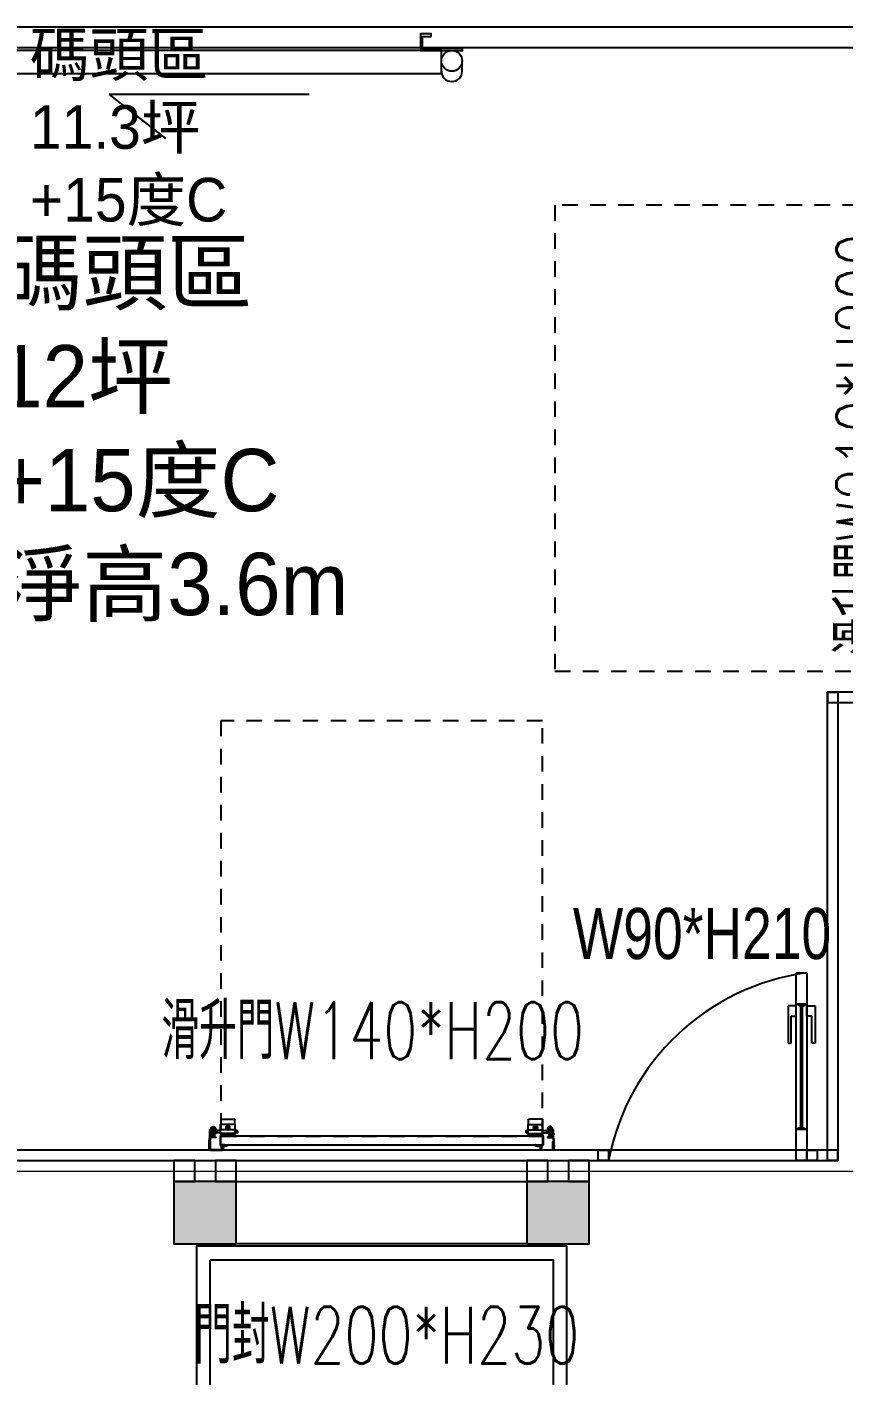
# Model space of a CAD drawing. Header units: millimetres. Extents: x -15161 to 10473752, y -72817 to 33960.
# Drawn here: x -1479 to -1086, y -37430 to -36781 of the extents above; entities that cross this region are included whole.
import ezdxf
from ezdxf.enums import TextEntityAlignment as Align

# ---------------------------------------------------------------- set-up
doc = ezdxf.new("R2010")
doc.units = ezdxf.units.MM
doc.linetypes.add('JIS_02_0.7', pattern=[1.35, 0.75, -0.6])
for name, color, linetype in [('@02 滑升門板', 7, 'Continuous'), ('@16 小零件', 3, 'Continuous'), ('PDF_幾何圖形', 7, 'Continuous'), ('TEXT', 4, 'Continuous'), ('TITLE', 7, 'Continuous')]:
    doc.layers.add(name, color=color, linetype=linetype)
doc.layers.add('添利-門', color=150, linetype='Continuous', lineweight=25)
doc.styles.add('C1', font='simplex.shx', dxfattribs={"bigfont": 'chin.shx'})
doc.styles.add('MtXpl_', font='PMingLiU.ttf')
doc.styles.get("Standard").update_dxf_attribs({"font": 'arial.ttf'})

# ---------------------------------------------------------------- blocks, each defined once
blk = doc.blocks.new('3.5T')
at = {"color": 0}
for p, q in [((23807.78, 9290.43), (23807.78, 9312.31)), ((23837.29, 9250.58), (23840.84, 9311.16)), ((23924.78, 9250.58), (23924.78, 9311.16)), ((23960.43, 9290.43), (23960.43, 9312.31)), ((23861.83, 9300.67), (23903.8, 9300.67)), ((23882.81, 9279.68), (23861.83, 9300.67)), ((23903.8, 9300.67), (23882.81, 9279.68)), ((23819.62, 9290.43), (23807.78, 9290.43)), ((23819.85, 9290.17), (23816.3, 9244.71)), ((23840.84, 9290.17), (23819.85, 9290.17)), ((23924.78, 9290.17), (23945.77, 9290.17)), ((23945.64, 9290.43), (23960.43, 9290.43)), ((23945.77, 9290.17), (23950.71, 9244.71)), ((23855.71, 9257.33), (23855.71, 9273.29)), ((23855.71, 9273.29), (23908.37, 9273.29)), ((23908.37, 9273.29), (23908.37, 9257.33)), ((23856.89, 9257.33), (23856.89, 9262.06)), ((23856.89, 9262.06), (23908.37, 9262.06)), ((23908.37, 9257.33), (23856.89, 9257.33)), ((23956.61, 9250.58), (23811.16, 9250.58)), ((23816.3, 9250.58), (23816.3, 9254.08)), ((23816.3, 9206.23), (23816.3, 9250.58)), ((23945.77, 9127.54), (23950.71, 9250.58)), ((23950.71, 9250.58), (23950.71, 9254.08)), ((23966.75, 9143.28), (23966.75, 9239.12)), ((23798.87, 9234.73), (23798.87, 9143.28)), ((23824.82, 9210.54), (23816.95, 9210.54)), ((23820.68, 9154.31), (23820.68, 9210.54)), ((23820.8, 9199.39), (23821.39, 9212.4)), ((23821.39, 9210.62), (23830.27, 9211.21)), ((23830.27, 9211.21), (23830.27, 9199.39)), ((23933.22, 9211.21), (23933.22, 9199.39)), ((23942.09, 9210.62), (23933.22, 9211.21)), ((23942.68, 9199.39), (23942.09, 9212.4)), ((23942.81, 9154.31), (23942.81, 9210.54)), ((23816.3, 9206.23), (23798.87, 9206.23)), ((23819.85, 9127.54), (23816.3, 9206.23)), ((23950.71, 9206.23), (23966.75, 9206.23)), ((23809.36, 9174.75), (23809.36, 9200.99)), ((23809.36, 9200.99), (23816.3, 9200.99)), ((23830.27, 9198.8), (23820.8, 9199.39)), ((23933.22, 9198.8), (23942.68, 9199.39)), ((23956.26, 9200.99), (23950.71, 9200.99)), ((23956.26, 9174.75), (23956.26, 9200.99)), ((23829.67, 9193.48), (23820.8, 9193.48)), ((23829.67, 9162.74), (23829.67, 9193.48)), ((23933.81, 9193.48), (23942.68, 9193.48)), ((23933.81, 9162.74), (23933.81, 9193.48)), ((23816.3, 9174.75), (23809.36, 9174.75)), ((23950.71, 9174.75), (23956.26, 9174.75)), ((23821.98, 9153.28), (23829.67, 9162.74)), ((23941.5, 9153.28), (23933.81, 9162.74)), ((23826.8, 9153.77), (23798.87, 9143.28)), ((23822.57, 9149.73), (23832.04, 9156.82)), ((23831.47, 9150.08), (23831.01, 9154.31)), ((23833.23, 9156.23), (23922.57, 9156.23)), ((23922.57, 9156.82), (23934.4, 9156.82)), ((23932.01, 9150.08), (23932.47, 9154.31)), ((23934.4, 9156.82), (23939.73, 9150.32)), ((23966.75, 9143.28), (23935.27, 9153.77)), ((23778.15, 9144.04), (23782.39, 9146.45)), ((23782.39, 9146.45), (23795.09, 9146.45)), ((23795.09, 9146.45), (23798.12, 9145.85)), ((23822.57, 9144.41), (23822.57, 9149.73)), ((23939.73, 9150.32), (23940.91, 9140.86)), ((23971.14, 9146.45), (23968.12, 9145.85)), ((23989.29, 9146.45), (23971.14, 9146.45)), ((23988.08, 9142.83), (23989.29, 9146.45)), ((23819.7, 9143.28), (23777.88, 9143.28)), ((23798.87, 9143.28), (23809.36, 9127.54)), ((23884.7, 9137.91), (23820.21, 9139.17)), ((23822.57, 9140.27), (23822.57, 9144.41)), ((23947.63, 9141.45), (23884.7, 9137.91)), ((23947.32, 9143.28), (23987.74, 9143.28)), ((23956.26, 9127.54), (23966.75, 9143.28)), ((23808.37, 9128.45), (23808.37, 9123.72)), ((23809.56, 9128.45), (23820.21, 9126.08)), ((23820.21, 9126.08), (23880.56, 9122.54)), ((23880.56, 9122.54), (23946.23, 9127.86)), ((23946.23, 9127.86), (23956.29, 9128.45)), ((23956.88, 9123.72), (23956.88, 9127.86)), ((23808.37, 9123.72), (23880.56, 9118.99)), ((23880.56, 9118.99), (23956.88, 9123.72))]:
    blk.add_line(p, q, dxfattribs=at)
for points in [[(23971.81, 9312.31), (23793.81, 9312.31), (23793.81, 9675.06), (23971.81, 9675.06)], [(23800.29, 9668.36), (23965.33, 9668.36), (23965.33, 9318.78), (23800.29, 9318.78)]]:
    blk.add_lwpolyline(points, close=True, dxfattribs=at)
at = {"color": 0, "const_width": 0.81}
blk.add_lwpolyline([(23829.08, 9153.42), (23826.7, 9153.42), (23826.7, 9154.13), (23827.65, 9154.13)], dxfattribs=at)
at = {"color": 0}
for centre in [(23819.85, 9261.07), (23945.77, 9261.07)]:
    blk.add_circle(centre, 7, dxfattribs=at)
for centre, radius, start, end in [((23815.05, 9235.33), 15.73, 87.76394, 182.20255), ((23956.67, 9240.23), 11.1, 337.22496, 77.12872)]:
    blk.add_arc(centre, radius, start, end, dxfattribs=at)
at = {"layer": 'TEXT', "style": 'C1', "width": 0.8}
blk.add_text('3.5T', height=50, dxfattribs=at).set_placement((23877.6, 9497.32), align=Align.MIDDLE_CENTER)
blk = doc.blocks.new('建築底圖1140116')
at = {"layer": 'PDF_幾何圖形', "lineweight": 0}
blk.add_lwpolyline([(-1768.38, -25532.11), (-1768.38, -25610.44), (-1076.54, -25610.44), (-1076.54, -25532.11)], dxfattribs=at)
at = {"insert": (-1477.4, -25062.28), "char_height": 21, "attachment_point": 1}
blk.add_mtext_dynamic_manual_height_columns('{\\fPMingLiU|b0|i0|c136|p18;碼頭區\\P11.3坪\\P+15度C}', width=219.4861, gutter_width=8.75, heights=[0], dxfattribs=at)
blk = doc.blocks.new('A$C4E4F44B7')
at = {"layer": '@16 小零件'}
h = blk.add_hatch(color=253, dxfattribs=at)
h.dxf.hatch_style = 1
h.set_gradient(color1=(173, 173, 173), color2=(173, 173, 173))
edge = h.paths.add_edge_path()
edge.add_line((76, 44), (0, 44))
edge.add_arc((0, 42), 2, 90, 180)
edge.add_line((-2, 42), (-2, 0))
edge.add_arc((0, 0), 2, 180, 270)
edge.add_line((0, -2), (20, -2))
edge.add_line((20, -2), (20, 0))
edge.add_line((20, 0), (0, 0))
edge.add_line((0, 0), (0, 42))
edge.add_line((0, 42), (76, 42))
edge.add_line((76, 42), (76, 44))
at = {"layer": '@16 小零件', "color": 3}
blk.add_lwpolyline([(76, 44), (0, 44, 0.414214), (-2, 42), (-2, 0, 0.414214), (0, -2), (20, -2), (20, 0), (0, 0), (0, 42), (76, 42)], format="xyb", close=True, dxfattribs=at)
blk = doc.blocks.new('mao')
h = blk.add_hatch()
h.set_pattern_fill('ANSI37', color=256, scale=0.1)
edge = h.paths.add_edge_path()
edge.add_arc((-9, -3), 1, 71.79923, 121.79923)
edge.add_line((-9.5, -2.1), (-14.3, -5.1))
edge.add_arc((-13.9, -5.7), 0.75, 121.79923, 301.79923)
edge.add_line((-13.5, -6.4), (-11.9, -5.4))
edge.add_arc((-10.9, -7.1), 2, 71.79923, 121.79923, ccw=False)
edge.add_line((-10.3, -5.2), (-5.5, -6.8))
edge.add_arc((-4.2, -3), 4, 251.79923, 277.01069)
edge.add_line((-3.7, -7), (0, -6.5))
edge.add_arc((0, -4.8), 1.7, 270, 355.57344)
edge.add_arc((-29.7, -2.5), 31.5, 355.57344, 369.95533)
edge.add_line((1.3, 2.9), (1.3, 3))
edge.add_line((1.3, 3), (1.3, 3))
edge.add_arc((44.1, 7.3), 43, 184.36156, 185.74834, ccw=False)
edge.add_arc((1, 4), 0.2, 4.36156, 48.11433)
edge.add_line((1.1, 4.1), (0.7, 4.5))
edge.add_arc((0.8, 4.7), 0.2, 183.00034, 228.11433, ccw=False)
edge.add_arc((42.3, 6.9), 41.8, 176.37035, 183.00034, ccw=False)
edge.add_arc((0.8, 9.5), 0.2, 131.25637, 176.37035, ccw=False)
edge.add_line((0.7, 9.6), (1.1, 10))
edge.add_arc((1, 10.1), 0.2, 311.25637, 356.17821)
edge.add_arc((41.7, 7.7), 40.6, 156.17839, 176.52577, ccw=False)
edge.add_arc((4.3, 25.6), 1.5, 278.24173, 580.99928)
edge.add_arc((41.7, 6.9), 42.4, 155.34837, 184.7189)
edge.add_arc((35.1, -20.7), 43, 145.88085, 146.12288)
edge.add_arc((-3.9, 5.5), 4, 270, 326.12288, ccw=False)
edge.add_line((-3.9, 1.5), (-16.3, 1.5))
edge.add_arc((-16.3, -4), 5.5, 90, 120.24255)
edge.add_arc((-18.7, 0.1), 0.75, 120.24255, 300.24255)
edge.add_arc((-16.3, -4), 4, 90, 120.24255, ccw=False)
edge.add_line((-16.3, 0), (-3.9, 0))
edge.add_arc((-3.9, 5.5), 5.5, 270, 311.30276)
edge.add_arc((-0.2, 1.2), 0.2, 7.16714, 131.30276, ccw=False)
edge.add_arc((-29.7, -2.5), 30, -4.42656, 7.16714, ccw=False)
edge.add_arc((0, -4.8), 0.2, 270, 355.57344, ccw=False)
edge.add_line((0, -5), (-4.1, -5.5))
edge.add_arc((-4.1, -5), 0.5, 161.79923, 277.01069, ccw=False)
edge.add_line((-4.6, -4.8), (-4.1, -3.4))
edge.add_arc((-4.8, -3.2), 0.65, 341.79923, 521.79923)
edge.add_line((-5.4, -3), (-5.9, -4.5))
edge.add_arc((-6.4, -4.4), 0.5, 251.79923, 341.79923, ccw=False)
edge.add_line((-6.5, -4.9), (-8.9, -4.1))
edge.add_arc((-8.8, -3.6), 0.5, 146.79923, 251.79923, ccw=False)
edge.add_line((-9.2, -3.3), (-8.6, -2.3))
edge.add_arc((-8.7, -2.2), 0.2, 326.79923, 431.79923)
at = {"layer": '@16 小零件'}
blk.add_lwpolyline([(-8.7, -2, 0.221695), (-9.5, -2.1), (-14.3, -5.1, 1), (-13.5, -6.4), (-11.9, -5.4, -0.221695), (-10.3, -5.2), (-5.5, -6.8, 0.110452), (-3.7, -7), (0, -6.5, 0.391762), (1.7, -4.9, 0.062835), (1.3, 2.9), (1.3, 3), (1.3, 3, -0.006051), (1.2, 4, 0.193261), (1.1, 4.1), (0.7, 4.5, -0.199429), (0.6, 4.7, -0.028937), (0.6, 9.5, -0.199429), (0.7, 9.6), (1.1, 10, 0.198558), (1.2, 10.1, -0.089016), (4.5, 24.1, 3.920122), (3.2, 24.6, 0.128859), (-0.5, 3.4, 0.001056), (-0.6, 3.3, -0.249898), (-3.9, 1.5), (-16.3, 1.5, 0.132729), (-19.1, 0.8, 1), (-18.3, -0.5, -0.132729), (-16.3, 0), (-3.9, 0, 0.182194), (-0.3, 1.4, -0.601666), (0, 1.2, -0.05063), (0.2, -4.8, -0.391762), (0, -5), (-4.1, -5.5, -0.54982), (-4.6, -4.8), (-4.1, -3.4, 1), (-5.4, -3), (-5.9, -4.5, -0.414214), (-6.5, -4.9), (-8.9, -4.1, -0.493145), (-9.2, -3.3), (-8.6, -2.3, 0.493145), (-8.7, -2)], format="xyb", dxfattribs=at)
blk = doc.blocks.new('A$C5A6C6123')
at = {"layer": '@16 小零件'}
h = blk.add_hatch(color=7, dxfattribs=at)
h.dxf.hatch_style = 1
h.set_gradient(color1=(255, 255, 255))
h.paths.add_polyline_path([(11.1, 10, 0.182194), (12.5, 6.4, -0.601666), (12.4, 6.1, -0.05063), (6.3, 5.9, -0.391762), (6.1, 6.1), (5.6, 10.2, -0.548925), (6.3, 10.7), (7.8, 10.2, 1), (8.2, 11.5), (6.6, 12, -0.414214), (6.3, 12.6), (7.1, 15, -0.493145), (7.8, 15.3), (8.8, 14.7, 0.48682), (9.1, 14.8, 0.226997), (9, 15.6), (6, 20.4, 1), (4.8, 19.6), (5.7, 18, -0.221695), (5.9, 16.4), (4.3, 11.5, 0.110452), (4.2, 9.8), (4.6, 6.1, 0.391762), (6.2, 4.4, 0.062835), (14.1, 4.8), (14.1, 4.8), (14.1, 4.8, -0.006051), (15.1, 4.9, 0.193261), (15.2, 5), (15.7, 5.4, -0.199429), (15.8, 5.5, -0.028937), (20.6, 5.5, -0.199429), (20.8, 5.4), (21.1, 5, 0.200125), (21.3, 4.9, -0.089009), (35.2, 1.5, 3.920122), (35.7, 2.9, 0.128859), (14.5, 6.6, 0.001056), (14.4, 6.7, -0.249898), (12.6, 10), (12.6, 22.4, 0.132729), (11.9, 25.2, 1), (10.6, 24.4, -0.132729), (11.1, 22.4)])
at = {"layer": '@16 小零件', "elevation": 0}
blk.add_lwpolyline([(9.1, 14.8, 0.225896), (9, 15.6), (6, 20.4, 1), (4.8, 19.6), (5.7, 18, -0.221695), (5.9, 16.4), (4.3, 11.5, 0.110452), (4.2, 9.8), (4.6, 6.1, 0.391762), (6.2, 4.4, 0.062835), (14.1, 4.8), (14.1, 4.8), (14.1, 4.8, -0.006051), (15.1, 4.9, 0.193261), (15.2, 5), (15.7, 5.4, -0.199429), (15.8, 5.5, -0.028937), (20.6, 5.5, -0.199429), (20.8, 5.4), (21.1, 5, 0.198558), (21.2, 4.9, -0.089016), (35.2, 1.5, 3.920122), (35.7, 2.9, 0.128859), (14.5, 6.6, 0.001056), (14.4, 6.7, -0.249898), (12.6, 10), (12.6, 22.4, 0.132729), (11.9, 25.2, 1), (10.6, 24.4, -0.132729), (11.1, 22.4), (11.1, 10, 0.182194), (12.5, 6.4, -0.601666), (12.4, 6.1, -0.05063), (6.3, 5.9, -0.391762), (6.1, 6.1), (5.6, 10.2, -0.54982), (6.3, 10.7), (7.8, 10.2, 1), (8.2, 11.5), (6.6, 12, -0.414214), (6.3, 12.6), (7.1, 15, -0.493145), (7.8, 15.3), (8.8, 14.7, 0.493145), (9.1, 14.8)], format="xyb", dxfattribs=at)
blk = doc.blocks.new('A$C34B67317')
at = {"layer": '@16 小零件'}
h = blk.add_hatch(color=253, dxfattribs=at)
h.dxf.hatch_style = 1
h.set_gradient(color1=(173, 173, 173), color2=(173, 173, 173))
h.paths.add_polyline_path([(-54, -5.8), (-51, -5.8), (-51, 1.2), (-51, 20.2), (-49, 35.2), (-49, 38.9, -0.025609), (-49, 39.3), (-49, 52.8), (-52, 52.8), (-52, 35.4), (-54, 20.4)])
h.paths.add_polyline_path([(-54, -23.8), (-51, -23.8), (-51, -5.8), (-54, -5.8)])
h.paths.add_polyline_path([(-52, 52.8), (-49, 52.8), (-49, 66.8), (-49, 74.7), (-52, 74.7)])
h = blk.add_hatch(color=253, dxfattribs=at)
h.dxf.hatch_style = 1
h.set_gradient(color1=(173, 173, 173), color2=(173, 173, 173))
h.paths.add_polyline_path([(-44.5, 34.8), (-23, 34.8), (-23, 36.8), (-44.5, 36.8, -0.414214), (-47, 39.3), (-47, 52.8), (-49, 52.8), (-49, 38.9, 0.384526)])
h.paths.add_polyline_path([(-49, 66.9), (-49, 52.8), (-47, 52.8), (-47, 66.5), (-41.1, 83, -0.583146), (-30, 85), (-24.5, 78.4), (-23, 79.6), (-28.4, 86.2, 0.583449), (-43, 83.6)])
h = blk.add_hatch(color=253, dxfattribs=at)
h.dxf.hatch_style = 1
h.set_gradient(color1=(173, 173, 173), color2=(173, 173, 173))
h.paths.add_polyline_path([(-47.2, -25.8), (-23.4, -25.8), (-23.3, -25.8), (-23.3, -23.8), (-27.3, -23.8), (-47.1, -23.8, -0.394187), (-49, -21.8), (-49, -5.8), (-51, -5.8), (-51, -21.9, 0.400856)])
h.paths.add_polyline_path([(-51, -5.8), (-49, -5.8), (-49, 14.2), (-51, 14.2)])
h.paths.add_polyline_path([(-18.7, -25.8), (6.7, -25.8, 0.434528), (11, -21.9), (11, -12.9), (9.7, -11.8), (11, -10.8), (11, -5.8), (9, -5.8), (9, -9.8), (7.5, -11.2, 0.383736), (7.5, -12.5), (9, -13.8), (9, -21.9, -0.434528), (6.9, -23.8), (-14.7, -23.8), (-14.7, -23.8), (-18.7, -23.8)])
at = {"layer": '@16 小零件', "ltscale": 10}
blk.add_line((-52, 35.2, 0), (-52, 74.7, 0), dxfattribs=at)
at = {"layer": '@16 小零件'}
for p, q in [((-44.1, 52.8, 0), (-54.9, 52.8, 0)), ((-53, 56.8), (-53, 48.8)), ((-52, 56.8), (-52, 48.8)), ((-58.1, -5.8), (-45, -5.8)), ((-55, -1.8), (-55, -9.8)), ((-54, -1.8), (-54, -9.8))]:
    blk.add_line(p, q, dxfattribs=at)
at = {"layer": '@16 小零件', "ltscale": 10}
blk.add_lwpolyline([(-52, 74.7), (-49, 74.7), (-49, 35.2), (-51, 20.2), (-51, -23.8), (-54, -23.8), (-54, 20.4), (-51.9, 35.6)], dxfattribs=at)
at = {"layer": '@16 小零件', "ltscale": 10, "elevation": 0}
blk.add_lwpolyline([(-30, 85, 0.580259), (-41.1, 83), (-47, 66.5), (-47, 39.3, 0.414214), (-44.5, 36.8), (-23, 36.8), (-23, 34.8), (-44.5, 34.8, -0.414214), (-49, 39.3), (-49, 66.8), (-43, 83.7, -0.58075), (-28.5, 86.2), (-23, 79.6), (-24.5, 78.4)], format="xyb", close=True, dxfattribs=at)
at = {"layer": '@16 小零件'}
blk.add_lwpolyline([(-51, 1.2), (-51, -21.8, 0.401695), (-47.2, -25.8), (6.7, -25.8, 0.434528), (11, -21.9), (11, -12.9), (9.7, -11.8), (11, -10.8), (11, -5.8), (9, -5.8), (9, -9.8), (7.5, -11.2, 0.383736), (7.5, -12.5), (9, -13.8), (9, -21.9, -0.434528), (6.9, -23.8), (-47.1, -23.8, -0.394187), (-49, -21.8), (-49, 14.2), (-51, 14.2)], format="xyb", dxfattribs=at)
at = {"layer": '@16 小零件', "extrusion": (0, 0, -1)}
for centre, major_axis, start_param, end_param in [((-52.5, 57.5), (-0.598, -0.598), -1.41843, -0.152488), ((-52.5, 48.1), (0.598, -0.598), 3.293959, 4.559901), ((-54.5, -1.2), (-0.598, -0.598), -1.41843, -0.152488), ((-54.5, -10.5), (0.598, -0.598), 3.293959, 4.559901)]:
    blk.add_ellipse(centre, major_axis=major_axis, ratio=1, start_param=start_param, end_param=end_param, dxfattribs=at)
at = {"layer": '@16 小零件', "xscale": -1}
for name, p, rotation in [('mao', (11, -5.8), 270.4821418400619), ('A$C5A6C6123', (0, 0, 0), 180)]:
    blk.add_blockref(name, p, dxfattribs=dict(at, rotation=rotation))
blk = doc.blocks.new('轮和轮支架')
at = {"layer": '@02 滑升門板', "color": 4}
for p, q in [((-6, -6), (-6, -23)), ((-6, -35), (-6, -23)), ((-6, -40), (-6, -35)), ((6, -30.5), (6, -6)), ((6, -15.5), (14.9, -15.5)), ((14.9, -30.5), (6, -30.5)), ((6, -30.5), (6, -35)), ((6, -35), (6, -40)), ((14.9, -30.5), (14.9, -15.5)), ((34.3, -17.5), (14.9, -17.5)), ((34.3, -28.5), (14.9, -28.5)), ((106.3, -14), (34.3, -14)), ((34.3, -14), (34.3, -58.1)), ((106.3, -32), (34.3, -32)), ((106.3, -58.1), (34.3, -58.1)), ((36.3, -14), (36.3, -3.8)), ((36.3, -3.8), (104.3, -3.8)), ((104.3, -6.8), (36.3, -6.8)), ((36.3, -83.8), (36.3, -58.1)), ((45.8, -7.3), (39.2, -7.3)), ((39.2, -7.3), (39.2, -7.3)), ((39.7, -6.8), (45.8, -6.8)), ((40.5, -7.8), (40.5, -12.1)), ((40.8, -3.8), (104.3, -3.8)), ((42.5, -12.6), (41, -12.6)), ((43.4, -12.6), (42.5, -12.6)), ((42.9, -7.8), (42.9, -12.1)), ((43.4, -12.6), (45.8, -12.6)), ((45.8, -13.9), (45.8, -4.4)), ((52, -6.8), (45.8, -6.8)), ((45.8, -7.3), (52.5, -7.3)), ((48.2, -12.6), (45.8, -12.6)), ((48.2, -12.6), (49.2, -12.6)), ((48.7, -7.8), (48.7, -12.1)), ((49.2, -12.6), (50.6, -12.6)), ((51.1, -7.8), (51.1, -12.1)), ((52.5, -7.3), (52.5, -7.3)), ((94.5, -7.3), (87.9, -7.3)), ((87.9, -7.3), (87.9, -7.3)), ((88.3, -6.8), (94.5, -6.8)), ((89.2, -7.8), (89.2, -12.1)), ((91.2, -12.6), (89.7, -12.6)), ((92.1, -12.6), (91.2, -12.6)), ((91.6, -7.8), (91.6, -12.1)), ((92.1, -12.6), (94.5, -12.6)), ((94.5, -13.9), (94.5, -4.4)), ((100.7, -6.8), (94.5, -6.8)), ((94.5, -7.3), (101.2, -7.3)), ((96.9, -12.6), (94.5, -12.6)), ((96.9, -12.6), (97.9, -12.6)), ((97.4, -7.8), (97.4, -12.1)), ((97.9, -12.6), (99.3, -12.6)), ((99.8, -7.8), (99.8, -12.1)), ((101.2, -7.3), (101.2, -7.3)), ((104.3, -3.8), (104.3, -14)), ((104.3, -3.8), (104.3, -6.8)), ((104.3, -58.1), (104.3, -83.8)), ((106.3, -14), (106.3, -58.1)), ((115, -17.5), (106.3, -17.5)), ((115, -28.5), (106.3, -28.5)), ((115, -28.5), (115, -17.5)), ((115, -17.5), (117, -18)), ((115, -28.5), (117, -28)), ((117, -28), (117, -18)), ((36.3, -83.8), (104.3, -83.8))]:
    blk.add_line(p, q, dxfattribs=at)
blk.add_lwpolyline([(74.5, -35.5), (78.7, -42.7), (74.5, -50), (66.2, -50), (62, -42.7), (66.2, -35.5)], close=True, dxfattribs=at)
for centre, radius in [((70.4, -42.5), 9.96), ((70.3, -42.7), 7.22), ((70.3, -42.7), 6.59)]:
    blk.add_circle(centre, radius, dxfattribs=at)
for centre, radius, start, end in [((0, -6), 6, 0, 180), ((0, -7.3), 6.1, 10.32293, 169.67707), ((0, -9.3), 6.29, 18.51845, 163.78893), ((0, -12.1), 6.89, 29.4619, 150.5381), ((0, -16.1), 7.76, 39.39371, 140.60629), ((0.1, -22.5), 9.13, 50.08455, 132.22283), ((0, -39.7), 18.8, 71.4396, 108.5604), ((0, -6), 18.8, 251.4396, 288.5604), ((0.1, -23.7), 9.13, 227.77717, 309.91545), ((0, -30.1), 7.76, 219.39371, 320.60629), ((0, -34.1), 6.89, 209.4619, 330.5381), ((0, -36.9), 6.29, 196.21107, 341.48155), ((0, -40), 6, 180, 0), ((0, -38.9), 6.1, 190.32293, 349.67707), ((41.7, -1.8), 6.13, 244.44003, 281.30993), ((39.7, -7.3), 0.457, 90, 180), ((41, -12.1), 0.481, 180, 270), ((42.5, -12.1), 0.481, 270, 0), ((45.8, 0.6), 8.9, 251.07536, 288.92464), ((43.4, -12.1), 0.481, 180, 270), ((48.2, -12.1), 0.481, 270, 0), ((49.9, -1.8), 6.13, 258.69007, 295.55997), ((49.2, -12.1), 0.481, 180, 270), ((50.6, -12.1), 0.481, 270, 0), ((52, -7.3), 0.457, 0, 90), ((70.3, -42.7), 4.5, 0.21983, 180.61243), ((70.3, -42.5), 4.51, 183.25674, 356.35068), ((90.4, -1.8), 6.13, 244.44003, 281.30993), ((88.3, -7.3), 0.457, 90, 180), ((89.7, -12.1), 0.481, 180, 270), ((91.2, -12.1), 0.481, 270, 0), ((94.5, 0.6), 8.9, 251.07536, 288.92464), ((92.1, -12.1), 0.481, 180, 270), ((96.9, -12.1), 0.481, 270, 0), ((98.6, -1.8), 6.13, 258.69007, 295.55997), ((97.9, -12.1), 0.481, 180, 270), ((99.3, -12.1), 0.481, 270, 0), ((100.7, -7.3), 0.457, 0, 90)]:
    blk.add_arc(centre, radius, start, end, dxfattribs=at)
blk = doc.blocks.new('A$C5A8905F9')
at = {"layer": '@16 小零件', "xscale": -1, "rotation": 180}
blk.add_blockref('轮和轮支架', (-35, 40.2), dxfattribs=at)
at = {"layer": '@16 小零件'}
blk.add_blockref('A$C4E4F44B7', (0, 0), dxfattribs=at)

msp = doc.modelspace()

# ---------------------------------------------------------------- hatches: boundary and pattern name
h = msp.add_hatch(color=256)
h.dxf.hatch_style = 1
h.paths.add_polyline_path([(-1238.0022, -37336.3798), (-1238.0022, -37366.3798), (-1208.0022, -37366.3798), (-1208.0022, -37336.3798)])
h.paths.add_polyline_path([(-1408.0022, -37336.3798), (-1408.0022, -37366.3798), (-1378.0022, -37366.3798), (-1378.0022, -37336.3798)])

# ---------------------------------------------------------------- linework, layer by layer
at = {"color": 150}
for p, q in [((-1106.3136, -37251.9562), (-1108.3136, -37250.9562)), ((-1106.3136, -37251.9562), (-1108.3136, -37250.9562)), ((-1108.3136, -37311.3798), (-1108.3136, -37250.9562)), ((-1108.3136, -37250.9562), (-1103.3136, -37250.9562)), ((-1106.3136, -37251.9562), (-1106.3234, -37310.3798)), ((-1105.3136, -37251.9562), (-1106.3136, -37251.9562)), ((-1105.3234, -37310.3798), (-1105.3136, -37251.9562)), ((-1105.3136, -37251.9562), (-1103.3136, -37250.9562)), ((-1105.3136, -37251.9562), (-1103.3136, -37250.9562)), ((-1103.3136, -37250.9562), (-1103.3136, -37311.3798)), ((-1105.8136, -37261.3798), (-1105.8136, -37261.3798)), ((-1105.8136, -37261.3798), (-1105.8136, -37261.3798)), ((-1106.3136, -37310.3798), (-1108.3136, -37311.3798)), ((-1106.3136, -37310.3798), (-1108.3136, -37311.3798)), ((-1103.3136, -37311.3798), (-1108.3136, -37311.3798)), ((-1106.3234, -37310.3798), (-1105.3234, -37310.3798)), ((-1105.3136, -37310.3798), (-1103.3136, -37311.3798)), ((-1105.3136, -37310.3798), (-1103.3136, -37311.3798)), ((-1384.8601, -37321.3798), (-1390.2847, -37321.3797))]:
    msp.add_line(p, q, dxfattribs=at)
at = {"color": 190}
msp.add_lwpolyline([(-1813.3405, -36780.564), (-1022.001, -36780.564), (-1022.001, -36790.564), (-1813.3405, -36790.564)], close=True, dxfattribs=at)
at = {"color": 8, "linetype": 'JIS_02_0.7', "ltscale": 10}
for points in [[(-1224.5427, -36866.3346), (-1224.5427, -37090.6737), (-1024.5427, -37090.6737), (-1024.5427, -36866.3346)], [(-1230.5102, -37114.5959), (-1385.4542, -37114.5959), (-1385.4542, -37314.5959), (-1230.5102, -37314.5959)]]:
    msp.add_lwpolyline(points, close=True, dxfattribs=at)
at = {"color": 30}
for points in [[(-1088.3136, -37100.7869), (-1088.3136, -37326.3798), (-1093.3136, -37326.3798), (-1093.3136, -37100.7869)], [(-1093.3136, -37105.7869), (-1006.7586, -37105.7869), (-1006.7586, -37100.7869), (-1093.3136, -37100.7869)], [(-1757.028, -37326.3798), (-1088.3136, -37326.3798), (-1088.3136, -37321.3798), (-1757.028, -37321.3798)]]:
    msp.add_lwpolyline(points, close=True, dxfattribs=at)
at = {"color": 150}
for points in [[(-1385.5822, -37318.7959), (-1230.4022, -37318.7959), (-1230.4022, -37314.5959), (-1385.5822, -37314.5959)], [(-1198.7372, -37321.3798), (-1198.7372, -37326.3798), (-1203.7372, -37326.3798), (-1203.7372, -37321.3798)], [(-1098.3136, -37321.3798), (-1098.3136, -37326.3798), (-1103.3136, -37326.3798), (-1103.3136, -37321.3798)]]:
    msp.add_lwpolyline(points, close=True, dxfattribs=at)
for points in [[(-1398.0022, -37336.3798), (-1398.0022, -37326.3798), (-1408.0022, -37326.3798), (-1408.0022, -37336.3798)], [(-1378.0022, -37336.3798), (-1378.0022, -37326.3798), (-1388.0022, -37326.3798), (-1388.0022, -37336.3798)], [(-1228.0022, -37336.3798), (-1228.0022, -37326.3798), (-1238.0022, -37326.3798), (-1238.0022, -37336.3798)], [(-1208.0022, -37336.3798), (-1208.0022, -37326.3798), (-1218.0022, -37326.3798), (-1218.0022, -37336.3798)], [(-1408.0022, -37336.3798), (-1408.0022, -37366.3798), (-1378.0022, -37366.3798), (-1378.0022, -37336.3798)], [(-1238.0022, -37336.3798), (-1238.0022, -37366.3798), (-1378.0022, -37366.3798), (-1378.0022, -37336.3798)], [(-1238.0022, -37336.3798), (-1238.0022, -37366.3798), (-1208.0022, -37366.3798), (-1208.0022, -37336.3798)]]:
    msp.add_lwpolyline(points, close=True)
at = {"layer": 'PDF_幾何圖形', "color": 150, "lineweight": 25, "true_color": 0x007fff}
msp.add_lwpolyline([(-1284.1149, -36785.1569), (-1284.1149, -36783.8811), (-1289.2182, -36783.8811), (-1289.2182, -36791.9153), (-1269.1238, -36791.9153), (-1269.1238, -36790.9584), (-1288.2614, -36790.9584), (-1288.2614, -36785.1569)], close=True, dxfattribs=at)
at = {"layer": '添利-門'}
for p, q in [((-1279.2182, -36791.9153), (-1519.2182, -36791.9153)), ((-1279.2182, -36802.9153), (-1279.2182, -36791.9153)), ((-1519.2182, -36802.9153), (-1279.2182, -36802.9153))]:
    msp.add_line(p, q, dxfattribs=at)
at = {"layer": '添利-門', "linetype": 'ByBlock', "lineweight": -3}
msp.add_line((-1269.2183, -36801.8156), (-1269.2183, -36796.8844), dxfattribs=at)
at = {"layer": '添利-門', "linetype": 'Continuous'}
for p, q in [((-1342.9551, -36813.0393), (-1439.2134, -36813.0393)), ((-1439.2134, -36813.0393), (-1412.1427, -36834.2543))]:
    msp.add_line(p, q, dxfattribs=at)
at = {"layer": '添利-門', "color": 150}
for p, q in [((-1108.3136, -37235.9562), (-1103.3136, -37235.9562)), ((-1108.3136, -37326.3798), (-1108.3136, -37235.9562)), ((-1103.3136, -37235.9562), (-1103.3136, -37326.3798)), ((-1108.3136, -37251.8286), (-1112.3136, -37251.8286)), ((-1112.3136, -37251.8286), (-1112.3136, -37269.8286)), ((-1108.3136, -37256.8286), (-1108.3136, -37251.8286)), ((-1103.3136, -37256.8286), (-1103.3136, -37251.8286)), ((-1103.3136, -37251.8286), (-1099.3136, -37251.8286)), ((-1099.3136, -37251.8286), (-1099.3136, -37269.8286)), ((-1110.8136, -37269.8286), (-1110.8136, -37256.8286)), ((-1110.8136, -37256.8286), (-1108.3136, -37256.8286)), ((-1100.8136, -37256.8286), (-1103.3136, -37256.8286)), ((-1100.8136, -37269.8286), (-1100.8136, -37256.8286)), ((-1112.3136, -37269.8286), (-1110.8136, -37269.8286)), ((-1099.3136, -37269.8286), (-1100.8136, -37269.8286)), ((-1103.3136, -37326.3798), (-1108.3136, -37326.3798))]:
    msp.add_line(p, q, dxfattribs=at)
at = {"layer": '添利-門'}
msp.add_circle((-1274.2183, -36796.8844), 5, dxfattribs=at)
msp.add_arc((-1274.2183, -36801.8156), 5, 180, 0, dxfattribs=at)
at = {"layer": '添利-門', "color": 150}
msp.add_arc((-1088.1498, -37347.5203), 112.59, 97.7402224, 169.1775707, dxfattribs=at)
msp.add_arc((-1088.1498, -37347.5203), 112.59, 97.7402224, 169.1775707, dxfattribs=at)

# ---------------------------------------------------------------- block references
at = {"color": 2}
msp.add_blockref('建築底圖1140116', (0, -11720.9444), dxfattribs=at)
at = {"color": 150, "xscale": 0.1000000000000035, "yscale": 0.1000000000000035, "zscale": 0.1000000000000035}
for name in ['A$C5A8905F9', 'A$C34B67317']:
    msp.add_blockref(name, (-1385.5822, -37318.7959), dxfattribs=at)
at = {"color": 150, "extrusion": (0, 0, -1), "xscale": 0.1, "yscale": 0.1, "zscale": -0.09999999999999998}
for name, p in [('A$C5A8905F9', (1230.3822, -37318.7959)), ('A$C34B67317', (1230.3822, -37318.7959)), ('A$C4E4F44B7', (1230.4022, -37318.7959))]:
    msp.add_blockref(name, p, dxfattribs=at)
at = {"layer": 'TITLE', "color": 54}
msp.add_blockref('3.5T', (-25190.8033, -47042.438), dxfattribs=at)

# ---------------------------------------------------------------- texts
at = {"color": 150, "style": 'C1', "width": 0.7}
msp.add_text('滑升門W210*H200', height=27.3, rotation=90, dxfattribs=at).set_placement((-1075.3252, -36981.3402), align=Align.MIDDLE_CENTER)
for s, p in [('滑升門W140*H200', (-1312.3366, -37263.8134)), ('門封W200*H230', (-1305.5298, -37410.4206))]:
    msp.add_text(s, height=27.3, dxfattribs=at).set_placement(p, align=Align.MIDDLE_CENTER)
at = {"color": 230, "insert": (-1493.059, -36883.7223), "char_height": 30, "attachment_point": 1}
msp.add_mtext_dynamic_manual_height_columns('{\\fPMingLiU|b0|i0|c136|p18;碼頭區\\P12坪\\P+15度C\\P淨高3.6m}', width=313.551513, gutter_width=12.5, heights=[0], dxfattribs=at)
at = {"layer": '添利-門', "color": 150, "style": 'MtXpl_', "width": 0.8}
msp.add_text('W90*H210', height=24.58062, dxfattribs=at).set_placement((-1215.9082, -37229.3172))

doc.saveas('drawing.dxf')
